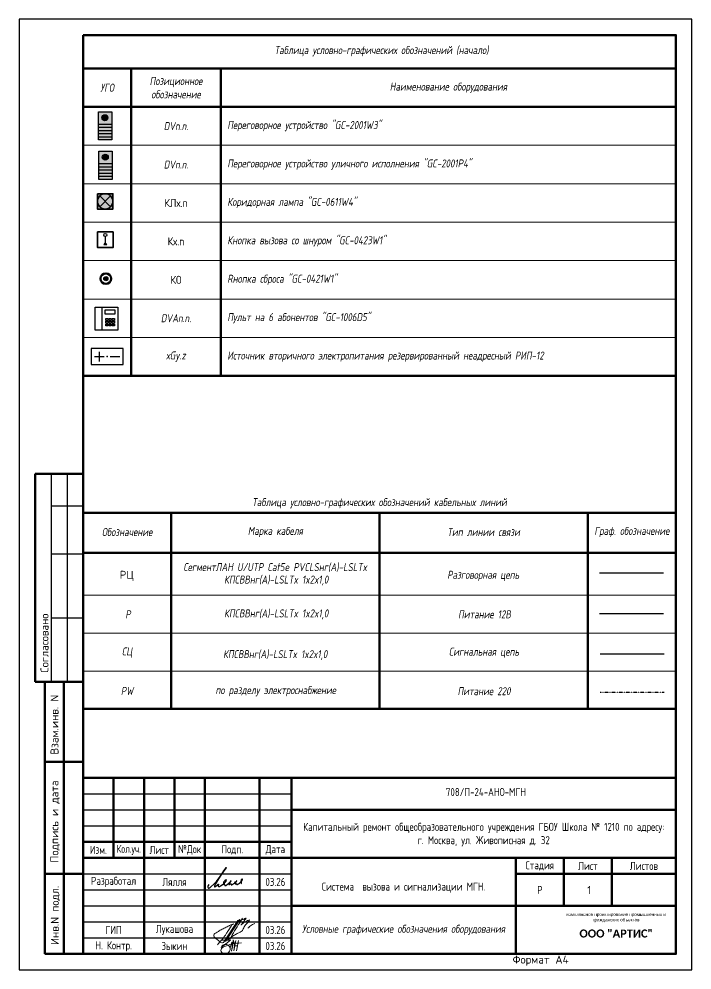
# Model space of a CAD drawing. Header units: millimetres. Extents: x -404508 to 361533, y -175093 to 31861.
# Drawn here: x 83509 to 104509, y -119630 to -89930 of the extents above; entities that cross this region are included whole.
import ezdxf
from ezdxf.enums import TextEntityAlignment as Align

# ---------------------------------------------------------------- set-up
doc = ezdxf.new("R2010")
doc.units = ezdxf.units.MM
doc.set_wipeout_variables(frame=1)
doc.linetypes.add('штрихпунктирная', pattern=[1, 0.5, -0.25, 0, -0.25])
for name, color, linetype, lineweight in [('-SBugo-СКД-Приборы', 1, 'Continuous', 30), ('__ФОРМАТ', 7, 'Continuous', 40), ('E-Безопасность-G', 153, 'Continuous', 35), ('RC-Источники_электропитания', 3, 'Continuous', 30), ('RC-Линии_связи-Адресные', 5, 'Continuous', 30), ('лс', 5, 'Continuous', 30), ('Подписи', 7, 'Continuous', 13)]:
    doc.layers.add(name, color=color, linetype=linetype, lineweight=lineweight)
for name, color, linetype in [('__НАДПИСИ', 7, 'Continuous'), ('RC-Таблицы', 7, 'Continuous'), ('TEXT1', 7, 'Continuous'), ('Основная', 7, 'Continuous'), ('стена', 20, 'Continuous'), ('Штампы', 7, 'Continuous')]:
    doc.layers.add(name, color=color, linetype=linetype)
doc.layers.add('ОФ_подписи', color=5, linetype='Continuous', lineweight=13, true_color=0x0000ff)
doc.styles.add('GOST 2.304 type A', font='', dxfattribs={"height": 250})
doc.styles.add('ICOCPEUR', font='isocpeur.ttf', dxfattribs={"height": 250})
doc.styles.add('ISOCPEUR', font='isocpeur.ttf', dxfattribs={"width": 0.9, "height": 350})
doc.styles.add('RubezhCAD', font='', dxfattribs={"oblique": 10})
doc.styles.get("Standard").update_dxf_attribs({"font": ''})
doc.styles.add('XREF1$0$Standard', font='isocpeur.ttf')
doc.styles.add('ГОСТ 2.304', font='')
doc.styles.get('GOST 2.304 type A').set_extended_font_data('GOST 2.304 type A')
doc.styles.get('RubezhCAD').set_extended_font_data('GOST type A')
doc.styles.get('Standard').set_extended_font_data('GOST type B')
doc.styles.get('ГОСТ 2.304').set_extended_font_data('GOST 2.304 type A')

# ---------------------------------------------------------------- blocks, each defined once
blk = doc.blocks.new('П_Зыкин')
at = {"layer": 'ОФ_подписи', "color": 5, "ltscale": 100, "transparency": 33554687}
for p, q in [((142, 249), (62, -174)), ((102, 37), (218, 37)), ((258, 249), (178, -174))]:
    blk.add_line(p, q, dxfattribs=at)
blk.add_lwpolyline([(-462, 273), (-74, 273), (-446, -30)], dxfattribs=at)
for centre, radius, start, end in [((-271, -94), 186, 314.2393, 159.9348), ((345, -1372), 1523, 88.8758, 117.8788), ((1109, -252), 1204, 158.7593, 174.231), ((-1024, 224), 1068, 337.8144, 2.8859), ((-849, 72), 852, 342.8308, 7.4815), ((-9, 182), 4.48, 8.9691, 155.6551), ((-643, 22), 732, 344.4555, 20.462), ((-318, -169), 151, 108.7568, 173.4251), ((-287, -115), 185, 191.5358, 322.3512)]:
    blk.add_arc(centre, radius, start, end, dxfattribs=at)
blk = doc.blocks.new('П_Лукашова')
at = {"layer": 'ОФ_подписи', "color": 5}
for p, q in [((221, 339), (-221, -339)), ((286, 371), (-156, -307)), ((283, 370), (218, 338))]:
    blk.add_line(p, q, dxfattribs=at)
for points in [[(366, 415), (236, 213), (85, -37), (-50, -300)], [(221, 301), (344, 360), (434, 401), (475, 416), (464, 395), (420, 336), (342, 232), (310, 203), (337, 221), (420, 283), (490, 322), (558, 352), (576, 358), (491, 240), (403, 113), (374, 49), (360, 20)], [(-221, -339), (-276, -344), (-368, -289), (-446, -221), (-505, -166), (-522, -116), (-412, -16), (-295, 56), (-173, 120), (-49, 179), (33, 216), (87, 237), (52, 221), (11, 167), (-59, 51), (-126, -52), (-177, -132), (-256, -231), (-409, -409)], [(360, 20), (294, -18), (203, -65), (91, -124), (-73, -248)], [(530, 102), (646, 199), (748, 254)]]:
    blk.add_spline(points, degree=3, dxfattribs=at)
blk = doc.blocks.new('штамп')
at = {"layer": '__ФОРМАТ', "linetype": 'Continuous', "lineweight": 50}
for p, q in [((531929, 45357), (531929, 50857)), ((531929, 50857), (550429, 50857)), ((532879, 48357), (532879, 50857)), ((533829, 45357), (533829, 50857)), ((534779, 48357), (534779, 50857)), ((535729, 45357), (535729, 50857)), ((537429, 45357), (537429, 50857)), ((538429, 45357), (538429, 50857)), ((550429, 45357), (550429, 50857)), ((538429, 49857), (550429, 49857)), ((531929, 48857), (538429, 48857)), ((531929, 48357), (550429, 48357)), ((545429, 45357), (545429, 48357)), ((546929, 46857), (546929, 48357)), ((548429, 46857), (548429, 48357)), ((545429, 47857), (550429, 47857)), ((538429, 46857), (550429, 46857)), ((531929, 45357), (550429, 45357))]:
    blk.add_line(p, q, dxfattribs=at)
at = {"layer": '__ФОРМАТ', "linetype": 'Continuous', "lineweight": -2}
for p, q in [((531929, 50357), (538429, 50357)), ((531929, 49857), (538429, 49857)), ((531929, 49357), (538429, 49357)), ((531929, 48857), (538429, 48857)), ((531929, 47857), (538429, 47857)), ((531929, 47357), (538429, 47357)), ((531929, 46857), (538429, 46857)), ((538429, 46857), (550429, 46857)), ((531929, 46357), (538429, 46357)), ((531929, 45857), (538429, 45857))]:
    blk.add_line(p, q, dxfattribs=at)
at = {"layer": 'Подписи', "color": 5, "lineweight": 25}
blk.add_lwpolyline([(535847, 47525), (535833, 47500), (535823, 47461), (535824, 47440), (535829, 47423), (535840, 47414), (535857, 47413), (535876, 47421), (535897, 47435), (535917, 47454), (536005, 47539), (536088, 47624), (536142, 47690), (536203, 47776), (536266, 47874), (536323, 47953), (536362, 48009), (536395, 48059), (536405, 48060), (536397, 48045), (536295, 47925), (536205, 47790), (536095, 47603), (536059, 47544), (536038, 47506), (536029, 47485), (536027, 47473), (536027, 47462), (536031, 47457), (536037, 47454), (536045, 47456), (536057, 47466), (536072, 47479), (536107, 47506), (536133, 47525), (536147, 47532), (536152, 47532), (536153, 47529), (536150, 47520), (536147, 47504), (536146, 47491), (536148, 47479), (536150, 47471), (536157, 47465), (536166, 47462), (536178, 47464), (536189, 47469), (536215, 47480), (536240, 47498), (536281, 47529), (536306, 47550), (536324, 47567), (536342, 47582), (536372, 47609), (536388, 47629), (536397, 47646), (536399, 47657), (536398, 47666), (536393, 47671), (536383, 47671), (536372, 47667), (536356, 47653), (536336, 47632), (536323, 47612), (536313, 47599), (536309, 47587), (536310, 47579), (536315, 47575), (536326, 47579), (536335, 47585), (536344, 47592), (536348, 47595), (536352, 47596), (536354, 47595), (536355, 47592), (536349, 47583), (536342, 47575), (536334, 47561), (536326, 47547), (536322, 47538), (536320, 47531), (536321, 47523), (536325, 47519), (536328, 47519), (536333, 47524), (536338, 47527), (536344, 47526), (536346, 47520), (536351, 47508), (536355, 47498), (536359, 47493), (536366, 47491), (536375, 47491), (536385, 47497), (536412, 47513), (536436, 47532), (536466, 47559), (536491, 47583), (536517, 47607), (536529, 47621), (536545, 47642), (536547, 47643), (536546, 47644), (536543, 47644), (536541, 47642), (536538, 47637), (536499, 47577), (536491, 47558), (536482, 47544), (536480, 47535), (536479, 47529), (536481, 47524), (536483, 47522), (536489, 47523), (536494, 47526), (536502, 47532), (536512, 47539), (536522, 47544), (536530, 47548), (536541, 47549), (536547, 47546), (536550, 47541), (536551, 47531), (536552, 47525), (536553, 47521), (536558, 47517), (536562, 47515), (536568, 47515), (536575, 47517), (536583, 47523), (536596, 47533), (536617, 47547), (536636, 47561), (536659, 47583), (536688, 47609), (536702, 47620), (536713, 47630), (536721, 47636), (536727, 47641), (536727, 47643), (536726, 47644), (536723, 47643), (536720, 47638), (536715, 47629), (536693, 47594), (536681, 47575), (536676, 47566), (536674, 47557), (536677, 47551), (536679, 47547), (536684, 47546), (536689, 47549), (536695, 47552), (536700, 47554), (536709, 47554), (536716, 47551), (536717, 47545), (536719, 47535), (536721, 47527), (536725, 47524), (536731, 47520), (536741, 47523), (536747, 47528), (536757, 47534), (536779, 47550), (536809, 47572), (536842, 47600), (536865, 47623), (536880, 47642), (536895, 47664), (536899, 47675), (536901, 47684), (536898, 47689), (536891, 47693), (536881, 47689), (536873, 47682), (536862, 47668), (536856, 47654), (536855, 47638), (536856, 47622), (536856, 47598), (536858, 47583), (536860, 47572), (536864, 47560), (536871, 47551)], dxfattribs=at)
at = {"layer": 'ОФ_подписи'}
for name, p, xscale, yscale, zscale in [('П_Лукашова', (536533, 46057), 1.010226427429054, 1.010226427429054, 1.010226427429054), ('П_Зыкин', (536581, 45585), 0.7621923841183493, 0.7621923841183493, 0.7621923841183493)]:
    blk.add_blockref(name, p, dxfattribs=dict(at, xscale=xscale, yscale=yscale, zscale=zscale))
at = {"transparency": 33554687, "attachment_point": 5, "style": 'ГОСТ 2.304'}
for s, insert, char_height, width in [('{\\fArial|b0|i0|c204|p34;комплексное проектирование промышленных и гражданских объектов}', (548563, 46495), 100, 3372.21), ('{\\fCorbel Light|b1|i0|c204|p34;ООО "АРТИС"}', (548563, 45995), 250, 4171.2)]:
    blk.add_mtext(s, dxfattribs=dict(at, insert=insert, char_height=char_height, width=width))
at = {"layer": '__НАДПИСИ', "lineweight": 9, "ltscale": 2, "style": 'ISOCPEUR', "flags": 1}
blk.add_attdef('NOTATION', (548864, 51134), '', height=250, dxfattribs=at)
at = {"layer": '__НАДПИСИ', "lineweight": 9, "ltscale": 2, "style": 'RubezhCAD', "oblique": 10}
blk.add_attdef('SHEET', text='', height=250, dxfattribs=at).set_placement((547679, 47357), align=Align.MIDDLE_CENTER)
at = {"layer": '__ФОРМАТ', "color": 7, "linetype": 'Continuous', "lineweight": 20, "char_height": 250, "attachment_point": 5, "style": 'GOST 2.304 type A'}
for s, insert, width in [('Капитальный ремонт общеобразовательного учреждения ГБОУ Школа № 1210 по адресу:      \\Pг. Москва, ул. Живописная д. 32', (544429, 49085), 12000), ('\\pi-7.5,l7.5,t7.5;{\\W0.9;\\C256;Кол.уч.}', (533354, 48607), 950)]:
    blk.add_mtext(s, dxfattribs=dict(at, insert=insert, width=width))
for s, insert, width, line_spacing_factor in [('\\pi-7.5,l7.5,t7.5;{\\C256;Изм.}', (532404, 48607), 950, 1.2), ('\\pi-7.5,l7.5,t7.5;{\\C256;Лист}', (534304, 48607), 950, 1.2), ('\\pi-7.5,l7.5,t7.5;{\\C256;№Док}', (535254, 48607), 950, 1.2), ('\\pi-7.5,l7.5,t7.5;{\\C256;Подп.}', (536584, 48607), 1710.72, 1.2), ('\\pi-7.5,l7.5,t7.5;{\\C256;Дата}', (537929, 48607), 1000, 1.2), ('\\pi-7.5,l7.5,t7.5;{\\C256;Стадия}', (546179, 48107), 1500, 1.2), ('\\pi-7.5,l7.5,t7.5;{\\C256;Лист}', (547679, 48107), 1500, 1.2), ('\\pi-7.5,l7.5,t7.5;{\\C256;Листов}', (549429, 48107), 2000, 1.2), ('\\pi-7.5,l7.5,t7.5;{\\C256;Разработал}', (532879, 47607), 1900, 1.2), ('{\\C256;Лялля}', (534779, 47607), 1900, 1.2), ('{\\C256;03.26}', (537929, 47607), 1000, 1.2), ('Система  вызова и сигнализации МГН.  ', (541929, 47427), 6828.82, 0.85), ('\\pi-750,l750,t750;{\\C256;Р}', (546179, 47357), 1500, 1.2), ('\\pi-7.5,l7.5,t7.5;{\\C256;ГИП}', (532879, 46107), 1900, 1.2), ('{\\C256;Лукашова}', (534779, 46107), 1900, 1.2), ('{\\C256;03.26}', (537929, 46107), 1000, 1.2), ('{\\C256;Н. Контр. }', (532879, 45592), 1900, 1.2), ('\\pi-750,l750,t750;{\\C256;Зыкин}', (534779, 45607), 1900, 1.2), ('{\\C256;03.26}', (537929, 45607), 1000, 1.2)]:
    blk.add_mtext(s, dxfattribs=dict(at, insert=insert, width=width, line_spacing_factor=line_spacing_factor))
at = {"layer": 'стена', "color": 18, "true_color": 0x000000, "insert": (543249, 50539), "char_height": 250, "width": 3851.47, "attachment_point": 1, "style": 'GOST 2.304 type A'}
blk.add_mtext('708/П-24-АНО-МГН', dxfattribs=at)
blk = doc.blocks.new('RC-UGO-IP12-03')
blk.add_wipeout([(5, -2.5), (5, 2.5), (-5, 2.5), (-5, -2.5)]).dxf.layer = 'RC-Источники_электропитания'
blk.add_wipeout([(-5, -2.5), (-5, 2.5), (5, 2.5), (5, -2.5)]).dxf.layer = 'RC-Источники_электропитания'
at = {"layer": 'RC-Источники_электропитания'}
blk.add_lwpolyline([(-5, -2.5), (5, -2.5), (5, 2.5), (-5, 2.5)], close=True, dxfattribs=at)
for points in [[(-3.94, 0), (-0.94, 0)], [(-2.37, -1.52), (-2.37, 1.48)], [(0.94, 0), (3.94, 0)]]:
    blk.add_lwpolyline(points, dxfattribs=at)
blk.add_point((0, 0), dxfattribs=at)
blk.add_attdef('PSTN', text='', height=2.5, dxfattribs=at).set_placement((6.11, 2.42), align=Align.BOTTOM_CENTER)
blk = doc.blocks.new('A$C24B8382C')
at = {"layer": 'лс', "color": 5, "ltscale": 100}
for points in [[(0, 726), (706, 726), (706, 0), (0, 0)], [(0, 726), (208, 726), (208, 0), (0, 0)]]:
    blk.add_lwpolyline(points, close=True, dxfattribs=at)
at = {"layer": 'лс', "color": 5}
blk.add_lwpolyline([(208, 726), (208, 443)], dxfattribs=at)
for points in [[(313, 640), (620, 640), (620, 505), (313, 505)], [(339, 366), (404, 366), (404, 310), (339, 310)], [(438, 366), (503, 366), (503, 310), (438, 310)], [(535, 366), (601, 366), (601, 310), (535, 310)], [(339, 283), (404, 283), (404, 227), (339, 227)], [(339, 197), (404, 197), (404, 140), (339, 140)], [(438, 283), (503, 283), (503, 227), (438, 227)], [(438, 197), (503, 197), (503, 140), (438, 140)], [(535, 283), (601, 283), (601, 227), (535, 227)], [(535, 197), (601, 197), (601, 140), (535, 140)]]:
    blk.add_lwpolyline(points, close=True, dxfattribs=at)
blk = doc.blocks.new('Коридорная лампа')
at = {"ltscale": 100, "true_color": 0xffffff}
h = blk.add_hatch(color=7, dxfattribs=at)
h.dxf.hatch_style = 1
h.paths.add_polyline_path([(-40, 20), (0, 20), (0, -20), (-40, -20)])
at = {"color": 5, "lineweight": 35}
for p, q in [((-34, 14), (-6, -14)), ((-6, 14), (-34, -14))]:
    blk.add_line(p, q, dxfattribs=at)
at = {"color": 5, "lineweight": 35, "ltscale": 100}
blk.add_lwpolyline([(-40, 20), (0, 20), (0, -20), (-40, -20)], close=True, dxfattribs=at)
at = {"color": 5, "lineweight": 35}
blk.add_circle((-20, 0), 20, dxfattribs=at)
blk = doc.blocks.new('Кнопка вызова влагозащищенная со шнуром1')
at = {"color": 5}
for p, q in [((-50, 10), (-50, -30)), ((-50, -30), (-60, -40)), ((-60, -40), (-40, -40)), ((-40, -40), (-50, -30))]:
    blk.add_line(p, q, dxfattribs=at)
at = {"color": 5, "lineweight": 35}
blk.add_lwpolyline([(-100, 40), (0, 40), (0, -60), (-100, -60)], close=True, dxfattribs=at)
at = {"color": 5}
blk.add_circle((-50, 20), 10, dxfattribs=at)
blk = doc.blocks.new('*U1047')
at = {"lineweight": 50}
for p, q in [((5, 155), (20, 155)), ((5, 155), (5, 90)), ((5, 90), (20, 90)), ((8, 5), (8, 90)), ((14, 5), (14, 90)), ((8, 65), (20, 65)), ((8, 30), (20, 30)), ((8, 5), (20, 5))]:
    blk.add_line(p, q, dxfattribs=at)
for p, q in [((10, 155), (10, 90)), ((15, 155), (15, 90)), ((10, 145), (20, 145)), ((10, 130), (20, 130)), ((10, 110), (20, 110)), ((5, 90), (8, 90))]:
    blk.add_line(p, q)
blk.add_lwpolyline([(0, 0), (210, 0), (210, 297), (0, 297)], close=True)
blk.add_lwpolyline([(20, 292), (205, 292), (205, 5), (20, 5)], close=True, dxfattribs=at)
at = {"style": 'XREF1$0$Standard'}
for s, p in [('Согласовано', (7.95, 102.07)), ('Взам.инв. N', (11.07, 76.61)), ('Подпись и дата', (11.04, 46.36)), ('Инв.N подл.', (11.17, 17.07))]:
    blk.add_text(s, height=2.5, rotation=90, dxfattribs=at).set_placement(p, align=Align.MIDDLE_CENTER)
blk.add_text('Формат', height=2.5, dxfattribs=at).set_placement((154.02, 2))
blk.add_text('А4', height=2.5, dxfattribs=at).set_placement((171.51, 2), align=Align.RIGHT)
for tag, p in [('СОГЛАСОВАНО_ДАТА2', (14.37, 145.56)), ('СОГЛАСОВАНО_ДАТА3', (19.37, 145.56)), ('СОГЛАСОВАНО_ФАМИЛИЯ2', (14.37, 110.56)), ('СОГЛАСОВАНО_ФАМИЛИЯ3', (19.37, 110.56)), ('СОГЛАСОВАНО_ДОЛЖНОСТЬ2', (14.37, 90.56)), ('СОГЛАСОВАНО_ДОЛЖНОСТЬ3', (19.37, 90.56))]:
    blk.add_attdef(tag, p, '', height=2.5, rotation=90, dxfattribs=at)
for tag, p in [('ВЗАМ_ИНВ_НОМЕР', (19.37, 77.5)), ('ИНВ_N_ПОДЛ', (19.37, 17.5))]:
    blk.add_attdef(tag, text='', height=2.5, rotation=90, dxfattribs=at).set_placement(p, align=Align.CENTER)
blk.add_attdef('ИНВ_ДАТА', text='', height=2.5, rotation=90, dxfattribs=at).set_placement((19.37, 63.83), align=Align.RIGHT)
blk = doc.blocks.new('A$C54723B90')
at = {"ltscale": 100, "true_color": 0xffffff}
h = blk.add_hatch(color=7, dxfattribs=at)
h.dxf.hatch_style = 1
h.paths.add_polyline_path([(0, 415), (881, 415), (881, 0), (0, 0)])
at = {"ltscale": 100}
h = blk.add_hatch(color=5, dxfattribs=at)
h.dxf.hatch_style = 1
edge = h.paths.add_edge_path()
edge.add_arc((693, 215), 93.4, 0, 360)
at = {"layer": 'лс', "color": 5}
blk.add_lwpolyline([(0, 415), (881, 415), (881, 0), (0, 0)], close=True, dxfattribs=at)
for points in [[(99, 415), (99, 0)], [(197, 415), (197, 0)], [(296, 415), (296, 0)], [(395, 415), (395, 0)], [(493, 415), (493, 0)]]:
    blk.add_lwpolyline(points, dxfattribs=at)
blk.add_circle((693, 215), 93.4, dxfattribs=at)
blk = doc.blocks.new('Уличная Панель')
at = {"ltscale": 100, "true_color": 0xffffff}
h = blk.add_hatch(color=7, dxfattribs=at)
h.dxf.hatch_style = 1
h.paths.add_polyline_path([(-415, 0), (-415, 881), (0, 881), (0, 0)])
at = {"ltscale": 100}
h = blk.add_hatch(color=3, dxfattribs=at)
h.dxf.hatch_style = 1
edge = h.paths.add_edge_path()
edge.add_arc((-215, 693), 93.4, 0, 360)
at = {"layer": 'лс', "color": 3}
blk.add_lwpolyline([(-415, 0), (-415, 881), (0, 881), (0, 0)], close=True, dxfattribs=at)
for points in [[(-415, 493), (0, 493)], [(-415, 395), (0, 395)], [(-415, 296), (0, 296)], [(-415, 197), (0, 197)], [(-415, 99), (0, 99)]]:
    blk.add_lwpolyline(points, dxfattribs=at)
blk.add_circle((-215, 693), 93.4, dxfattribs=at)
blk = doc.blocks.new('кнопка')
at = {"layer": '-SBugo-СКД-Приборы', "linetype": 'ByBlock', "ltscale": 100}
h = blk.add_hatch(color=256, dxfattribs=at)
edge = h.paths.add_edge_path()
edge.add_ellipse((0, 0), major_axis=(-46.8, 46.8), ratio=1, start_angle=0, end_angle=360)
at = {"layer": '-SBugo-СКД-Приборы', "lineweight": 50}
blk.add_circle((0, 0), 165, dxfattribs=at)
at = {"layer": '-SBugo-СКД-Приборы', "linetype": 'ByBlock', "ltscale": 100}
blk.add_ellipse((0, 0), major_axis=(-46.8, 46.8), ratio=1, start_param=3.926991, end_param=10.210176, dxfattribs=at)

msp = doc.modelspace()

# ---------------------------------------------------------------- linework, layer by layer
at = {"color": 4, "lineweight": 30, "ltscale": 400}
msp.add_lwpolyline([(101645.1, -109752.3), (103645.1, -109752.3)], dxfattribs=at)
at = {"color": 1, "linetype": 'штрихпунктирная', "lineweight": 30, "ltscale": 2}
msp.add_lwpolyline([(101645.1, -110952.3), (103645.1, -110952.3)], dxfattribs=at)
at = {"layer": 'RC-Линии_связи-Адресные', "color": 1, "lineweight": 30, "ltscale": 100, "transparency": 33554687}
msp.add_line((101620, -107230.2), (103620, -107230.2), dxfattribs=at)
at = {"layer": 'RC-Линии_связи-Адресные', "lineweight": 30, "ltscale": 100, "transparency": 33554687}
msp.add_line((101620, -108493.3), (103620, -108493.3), dxfattribs=at)
at = {"layer": 'RC-Таблицы', "linetype": 'Continuous', "lineweight": 50}
for p, q in [((85509, -91474.9), (104009, -91474.9)), ((87009, -91474.9), (87009, -101074.9)), ((89809, -91474.9), (89809, -101074.9)), ((85509, -92674.9), (104009, -92674.9)), ((85509, -101074.9), (104009, -101074.9)), ((85509, -105351.1), (103994, -105351.1)), ((88259, -105351.1), (88259, -111478.8)), ((94759, -105351.1), (94753.7, -111478.8)), ((101259, -105351.1), (101259, -111478.8)), ((85509, -106598.7), (103994, -106598.7)), ((85511.2, -111478.8), (103996.2, -111478.8))]:
    msp.add_line(p, q, dxfattribs=at)
at = {"layer": 'RC-Таблицы', "linetype": 'Continuous', "lineweight": 20}
for p, q in [((85509, -93874.9), (104009, -93874.9)), ((85509, -95074.9), (104009, -95074.9)), ((85509, -96274.9), (104009, -96274.9)), ((85509, -97474.9), (104009, -97474.9)), ((85509, -98674.9), (104009, -98674.9)), ((85509, -99874.9), (104009, -99874.9)), ((85509, -99874.9), (104009, -99874.9)), ((85509, -101074.9), (104009, -101074.9)), ((85516, -107922.3), (103994, -107922.3)), ((85516.5, -109107.8), (103994, -109107.8)), ((85515.5, -110293.3), (103993, -110293.3)), ((85513.4, -111478.8), (103990.9, -111478.8))]:
    msp.add_line(p, q, dxfattribs=at)
at = {"layer": 'RC-Таблицы', "linetype": 'Continuous', "lineweight": 50}
msp.add_lwpolyline([(104009, -91474.9), (104009, -99874.9)], dxfattribs=at)

# ---------------------------------------------------------------- block references
at = {"color": 0, "transparency": 33554687}
for name, p, xscale, yscale, zscale in [('Коридорная лампа', (86437.3, -95624.7), 12, 12, 6), ('Кнопка вызова влагозащищенная со шнуром1', (86444, -96774.7), 4.86, 4.86, 5.4)]:
    msp.add_blockref(name, p, dxfattribs=dict(at, xscale=xscale, yscale=yscale, zscale=zscale))
at = {"layer": 'E-Безопасность-G', "color": 2, "rotation": 90}
msp.add_blockref('A$C54723B90', (86403.3, -93706.2), dxfattribs=at)
at = {"layer": 'E-Безопасность-G', "color": 2}
msp.add_blockref('Уличная Панель', (86415.6, -94938.8), dxfattribs=at)
at = {"layer": 'RC-Таблицы', "linetype": 'Continuous', "lineweight": 40, "xscale": 100, "yscale": 100, "zscale": 100}
msp.add_blockref('RC-UGO-IP12-03', (86259, -100474.9), dxfattribs=at)
at = {"layer": 'лс', "color": 3, "ltscale": 100, "transparency": 33554687, "rotation": 90}
msp.add_blockref('кнопка', (86218.5, -98039.1), dxfattribs=at)
at = {"layer": 'лс', "ltscale": 100, "transparency": 33554687}
msp.add_blockref('A$C24B8382C', (85883.3, -99652.4), dxfattribs=at)
at = {"layer": 'Основная'}
msp.add_blockref('штамп', (-446419.6, -164487), dxfattribs=at)

# ---------------------------------------------------------------- texts
at = {"layer": 'RC-Таблицы', "linetype": 'Continuous', "lineweight": 40, "ltscale": 15, "insert": (94824.7, -90934.3), "char_height": 250, "width": 15000, "attachment_point": 5, "style": 'RubezhCAD'}
msp.add_mtext('Таблица условно-графических обозначений (начало)', dxfattribs=at)
at = {"layer": 'RC-Таблицы', "linetype": 'Continuous', "lineweight": 40, "char_height": 250}
for s, insert, width, attachment_point, style in [('Позиционное обозначение', (88409, -92074.9), 2400, 5, 'RubezhCAD'), ('УГО', (86259, -92074.9), 1100, 5, 'RubezhCAD'), ('Наименование оборудования', (96909, -92074.9), 13800, 5, 'RubezhCAD'), ('{\\C0;DVn.n.}', (88409, -93274.9), 2400, 5, 'RubezhCAD'), ('Переговорное устройство "GC-2001W3"', (90009, -93274.9), 13800, 4, 'RubezhCAD'), ('{\\C0;DVn.n.}', (88409, -94474.9), 2400, 5, 'RubezhCAD'), ('Переговорное устройство уличного исполнения "GC-2001P4"', (90009, -94474.9), 13800, 4, 'RubezhCAD'), ('КЛх.n', (88409, -95674.9), 2800, 5, 'ISOCPEUR'), ('Коридорная лампа "GC-0611W4"', (90009, -95674.9), 13800, 4, 'RubezhCAD'), ('Кх.n', (88409, -96874.9), 2800, 5, 'ISOCPEUR'), ('Кнопка вызова со шнуром "GC-0423W1"', (90009, -96874.9), 13800, 4, 'RubezhCAD'), ('КО', (88409, -98074.9), 2800, 5, 'ISOCPEUR'), ('Rнопка сброса "GC-0421W1"', (90009, -98074.9), 13800, 4, 'RubezhCAD'), ('{\\C0;DVAn.n.}', (88409, -99274.9), 2400, 5, 'RubezhCAD'), ('Пульт на 6 абонентов "GC-1006D5"', (90009, -99274.9), 13800, 4, 'RubezhCAD'), ('{\\C0;хGy.z}', (88409, -100474.9), 2400, 5, 'RubezhCAD'), ('Источник вторичного электропитания резервированный неадресный РИП-12', (90009, -100474.9), 13800, 4, 'RubezhCAD'), ('Обозначение', (86884, -105951.1), 2350, 5, 'RubezhCAD'), ('Марка кабеля', (91509, -105951.1), 6100, 5, 'RubezhCAD'), ('Тип линии связи', (98009, -105951.1), 6100, 5, 'RubezhCAD'), ('Граф. обозначение', (102634, -105951.1), 2350, 5, 'RubezhCAD'), ('СегментЛАН U/UTP Cat5e PVCLSнг(А)-LSLTx', (91502.8, -107058.9), 6100, 5, 'RubezhCAD'), ('КПСВВнг(А)-LSLTx 1x2x1,0', (91534.1, -107466.7), 6100, 5, 'RubezhCAD'), ('P', (86909.1, -108522.3), 2350, 5, 'RubezhCAD'), ('КПСВВнг(А)-LSLTx 1x2x1,0', (91534.1, -108522.3), 6100, 5, 'RubezhCAD'), ('СЦ', (86882.3, -109715), 2742.559, 5, 'RubezhCAD'), ('Сигнальная цепь', (98020.1, -109722.3), 6100, 5, 'RubezhCAD'), ('КПСВВнг(А)-LSLTx 1x2x1,0', (91502.8, -109795.2), 6100, 5, 'RubezhCAD'), ('по разделу электроснабжение', (91520.1, -110922.3), 6100, 5, 'RubezhCAD'), ('PW', (86882.8, -110915), 2741.509, 5, 'RubezhCAD'), ('Питание 220', (98020.1, -110922.3), 6100, 5, 'RubezhCAD')]:
    msp.add_mtext(s, dxfattribs=dict(at, insert=insert, width=width, attachment_point=attachment_point, style=style))
at = {"layer": 'RC-Таблицы', "linetype": 'Continuous', "lineweight": 40, "ltscale": 15, "insert": (94759, -105053.2), "char_height": 250, "attachment_point": 5, "style": 'RubezhCAD'}
msp.add_mtext_dynamic_manual_height_columns('Таблица условно-графических обозначений кабельных линий', width=18500, gutter_width=1250, heights=[0], dxfattribs=at)
at = {"layer": 'RC-Таблицы', "linetype": 'Continuous', "lineweight": 40, "transparency": 33554687, "insert": (86870, -107322.3), "char_height": 250, "width": 2350, "attachment_point": 5, "style": 'ISOCPEUR'}
msp.add_mtext('{\\W1;РЦ}', dxfattribs=at)
at = {"layer": 'RC-Таблицы', "color": 7, "linetype": 'Continuous', "lineweight": 40, "char_height": 250, "width": 6100, "attachment_point": 5, "style": 'RubezhCAD'}
for s, insert in [('{\\W1;\\C0;Разговорная цепь}', (97995, -107322.3)), ('Питание 12В', (98034.1, -108522.3))]:
    msp.add_mtext(s, dxfattribs=dict(at, insert=insert))
at = {"layer": 'TEXT1', "char_height": 250, "attachment_point": 5}
for s, insert, width, style in [('{\\C0;1}', (101304, -117130), 1470, 'ICOCPEUR'), ('\\A1;{\\C0;Условные графические обозначения оборудования}', (95509, -118378.3), 7000, 'RubezhCAD')]:
    msp.add_mtext(s, dxfattribs=dict(at, insert=insert, width=width, style=style))

# ---------------------------------------------------------------- next in the draw order: block references
at = {"layer": 'Штампы', "color": 7, "xscale": 100, "yscale": 100, "zscale": 100}
msp.add_blockref('*U1047', (83509, -119630), dxfattribs=at)

doc.saveas('drawing.dxf')
